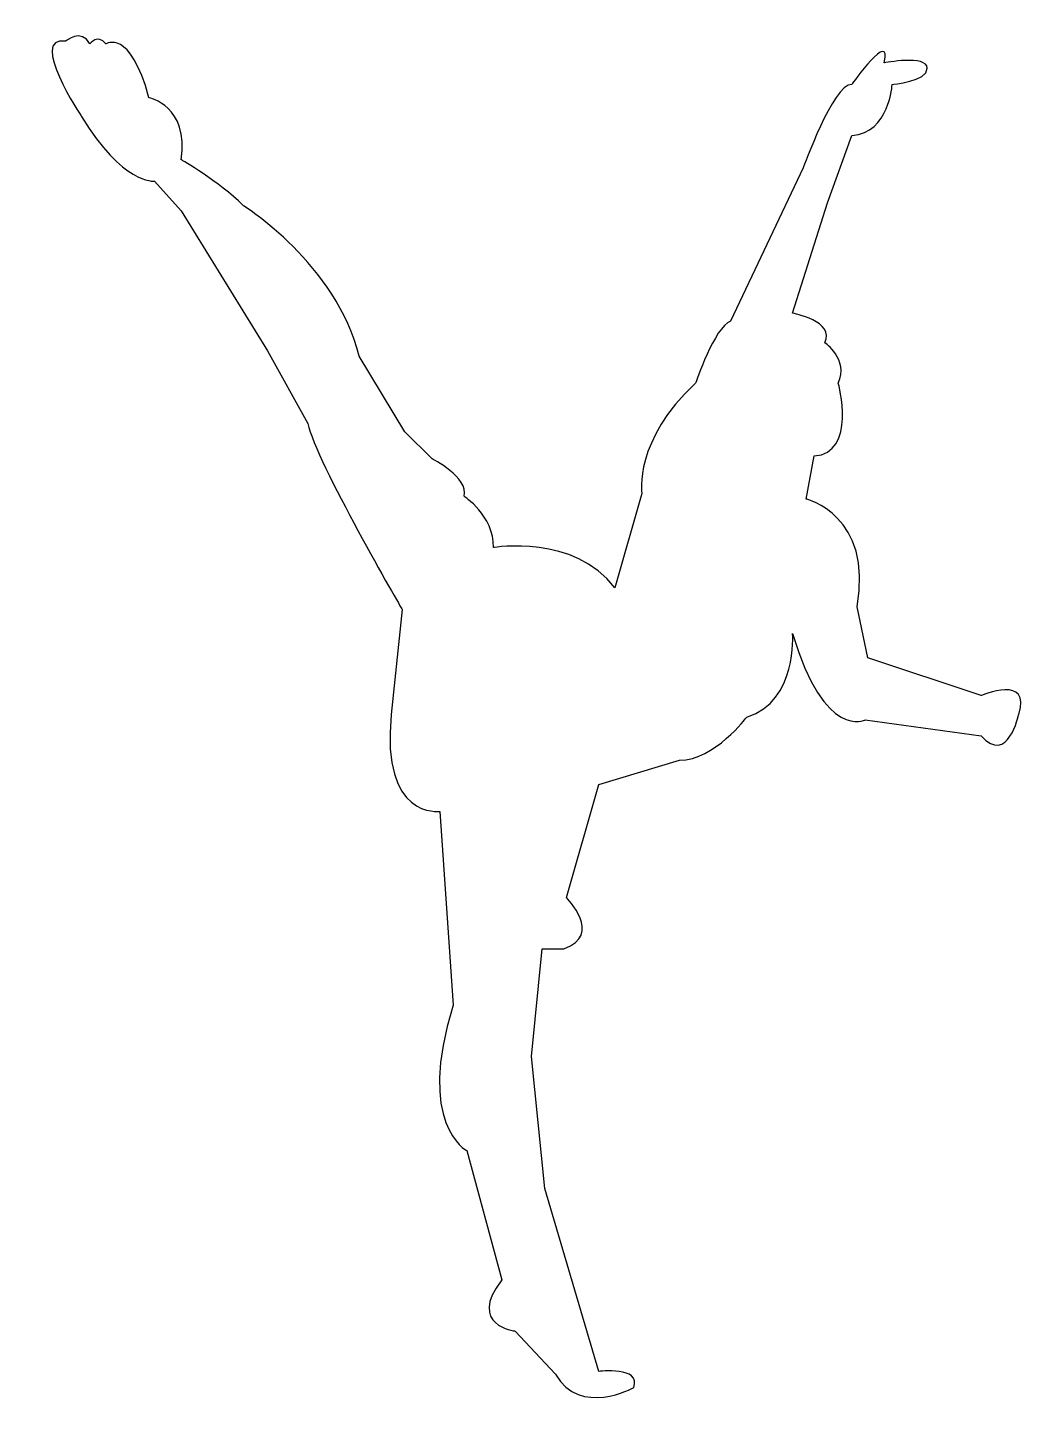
# Model space of a CAD drawing. Header units: centimetres. Extents: x -7.5 to 7.5, y -10.8 to 9.9.
import ezdxf

# ---------------------------------------------------------------- set-up
doc = ezdxf.new("R2010")
doc.units = ezdxf.units.CM
doc.header["$MEASUREMENT"] = 0
doc.layers.add('Camada 1', color=7, linetype='Continuous')

msp = doc.modelspace()

# ---------------------------------------------------------------- linework, layer by layer
at = {"layer": 'Camada 1'}
msp.add_open_spline([(-1.91923, 1.22978), (-1.91923, 1.22978), (-3.20722, 3.44344), (-3.32795, 4.0069), (-3.32795, 4.0069), (-3.32795, 4.0069), (-3.9317, 5.09373), (-3.9317, 5.09373), (-3.9317, 5.09373), (-3.9317, 5.09373), (-5.21969, 7.18664), (-5.21969, 7.18664), (-5.21969, 7.18664), (-5.21969, 7.18664), (-5.62217, 7.62939), (-5.62217, 7.62939), (-5.62217, 7.62939), (-5.62217, 7.62939), (-6.10517, 7.58912), (-6.70892, 8.59536), (-6.70892, 8.59536), (-6.70892, 8.59536), (-7.51394, 9.80287), (-6.95041, 9.72235), (-6.95041, 9.72235), (-6.95041, 9.72235), (-6.70892, 9.92362), (-6.5882, 9.68208), (-6.5882, 9.68208), (-6.5882, 9.68208), (-6.46742, 9.84313), (-6.34666, 9.68208), (-6.34666, 9.68208), (-6.34666, 9.68208), (-5.98445, 9.92362), (-5.70269, 8.87711), (-5.70269, 8.87711), (-5.70269, 8.87711), (-5.09894, 8.75641), (-5.21967, 7.95139), (-5.21967, 7.95139), (-5.21967, 7.95139), (-4.65619, 7.62939), (-4.29397, 7.26715), (-4.29397, 7.26715), (-4.29397, 7.26715), (-2.88525, 6.38162), (-2.56322, 5.01314), (-2.56322, 5.01314), (-2.56322, 5.01314), (-1.87898, 3.8862), (-1.87898, 3.8862), (-1.87898, 3.8862), (-1.87898, 3.8862), (-1.4765, 3.48372), (-1.4765, 3.48372), (-1.4765, 3.48372), (-1.4765, 3.48372), (-0.91296, 3.20194), (-0.99342, 2.92013), (-0.99342, 2.92013), (-0.99342, 2.92013), (-0.55072, 2.63845), (-0.55072, 2.15538), (-0.55072, 2.15538), (-0.55072, 2.15538), (0.65679, 2.35665), (1.26059, 1.55168), (1.26059, 1.55168), (1.26059, 1.55168), (1.66302, 2.96045), (1.66302, 2.96045), (1.66302, 2.96045), (1.66302, 2.96045), (1.54218, 3.76537), (2.46801, 4.61066), (2.46801, 4.61066), (2.46801, 4.61066), (2.74979, 5.45595), (2.99128, 5.53636), (2.99128, 5.53636), (2.99128, 5.53636), (4.07792, 7.83064), (4.07792, 7.83064), (4.07792, 7.83064), (4.07792, 7.83064), (4.52078, 9.07831), (4.80248, 9.07831), (4.80248, 9.07831), (4.80248, 9.07831), (5.40626, 9.9236), (5.28553, 9.40031), (5.28553, 9.40031), (5.28553, 9.40031), (5.92955, 9.52109), (5.92955, 9.31982), (5.92955, 9.31982), (5.92955, 9.1186), (5.40628, 9.07831), (5.40628, 9.07831), (5.40628, 9.07831), (5.40628, 9.07831), (5.36598, 8.35385), (4.8025, 8.31361), (4.8025, 8.31361), (4.8025, 8.31361), (4.44029, 7.30737), (4.44029, 7.30737), (4.44029, 7.30737), (4.44029, 7.30737), (3.91713, 5.65716), (3.91713, 5.65716), (3.91713, 5.65716), (3.91713, 5.65716), (4.56094, 5.53638), (4.4001, 5.21441), (4.4001, 5.21441), (4.4001, 5.21441), (4.76229, 4.97287), (4.60126, 4.61066), (4.60126, 4.61066), (4.60126, 4.61066), (4.88304, 3.56415), (4.23905, 3.52383), (4.23905, 3.52383), (4.23905, 3.52383), (4.11832, 2.88002), (4.11832, 2.88002), (4.11832, 2.88002), (4.11832, 2.88002), (5.12456, 2.63843), (4.88307, 1.26995), (4.88307, 1.26995), (4.88307, 1.26995), (5.04415, 0.50509), (5.04415, 0.50509), (5.04415, 0.50509), (5.04415, 0.50509), (6.73452, -0.05829), (6.73452, -0.05829), (6.73452, -0.05829), (6.73452, -0.05829), (7.49927, 0.26371), (7.29811, -0.33997), (7.29811, -0.33997), (7.29811, -0.33997), (7.13706, -1.10483), (6.73452, -0.6621), (6.73452, -0.6621), (6.73452, -0.6621), (5.00383, -0.42051), (5.00383, -0.42051), (5.00383, -0.42051), (5.00383, -0.42051), (4.40016, -0.74251), (3.91719, 0.86753), (3.91719, 0.86753), (3.91719, 0.86753), (3.9976, -0.13871), (3.23287, -0.3803), (3.23287, -0.3803), (3.23287, -0.3803), (2.7499, -1.02432), (2.22663, -1.02432), (2.22663, -1.02432), (2.22663, -1.02432), (1.0192, -1.38653), (1.0192, -1.38653), (1.0192, -1.38653), (1.0192, -1.38653), (0.53602, -3.07701), (0.53602, -3.07701), (0.53602, -3.07701), (0.53602, -3.07701), (1.09964, -3.64049), (0.49591, -3.84176), (0.49591, -3.84176), (0.49591, -3.84176), (0.1738, -3.84175), (0.1738, -3.84175), (0.1738, -3.84175), (0.1738, -3.84175), (0.01293, -5.45169), (0.01293, -5.45169), (0.01293, -5.45169), (0.01293, -5.45169), (0.21412, -7.42397), (0.21412, -7.42397), (0.21412, -7.42397), (0.21412, -7.42397), (1.01919, -10.16098), (1.01919, -10.16098), (1.01919, -10.16098), (1.01919, -10.16098), (1.66311, -10.08044), (1.54227, -10.40236), (1.54227, -10.40236), (1.54227, -10.40236), (0.73741, -10.84509), (0.37519, -10.20109), (0.37519, -10.20109), (0.37519, -10.20109), (-0.22862, -9.55728), (-0.22862, -9.55728), (-0.22862, -9.55728), (-0.22862, -9.55728), (-0.9531, -9.47666), (-0.42984, -8.79242), (-0.42984, -8.79242), (-0.42984, -8.79242), (-0.95311, -6.86046), (-0.95311, -6.86046), (-0.95311, -6.86046), (-0.95311, -6.86046), (-1.71781, -6.45792), (-1.15438, -4.68701), (-1.15438, -4.68701), (-1.15438, -4.68701), (-1.3556, -1.78895), (-1.3556, -1.78895), (-1.3556, -1.78895), (-1.3556, -1.78895), (-2.24111, -1.90979), (-2.08008, -0.33993), (-2.08008, -0.33993), (-2.08008, -0.33993), (-1.91923, 1.22978), (-1.91923, 1.22978)], degree=3, knots=[0, 0, 0, 0, 0.01724138, 0.01724138, 0.01724138, 0.01724138, 0.03448276, 0.03448276, 0.03448276, 0.03448276, 0.05172414, 0.05172414, 0.05172414, 0.05172414, 0.06896552, 0.06896552, 0.06896552, 0.06896552, 0.0862069, 0.0862069, 0.0862069, 0.0862069, 0.10344828, 0.10344828, 0.10344828, 0.10344828, 0.12068966, 0.12068966, 0.12068966, 0.12068966, 0.13793103, 0.13793103, 0.13793103, 0.13793103, 0.15517241, 0.15517241, 0.15517241, 0.15517241, 0.17241379, 0.17241379, 0.17241379, 0.17241379, 0.18965517, 0.18965517, 0.18965517, 0.18965517, 0.20689655, 0.20689655, 0.20689655, 0.20689655, 0.22413793, 0.22413793, 0.22413793, 0.22413793, 0.24137931, 0.24137931, 0.24137931, 0.24137931, 0.25862069, 0.25862069, 0.25862069, 0.25862069, 0.27586207, 0.27586207, 0.27586207, 0.27586207, 0.29310345, 0.29310345, 0.29310345, 0.29310345, 0.31034483, 0.31034483, 0.31034483, 0.31034483, 0.32758621, 0.32758621, 0.32758621, 0.32758621, 0.34482759, 0.34482759, 0.34482759, 0.34482759, 0.36206897, 0.36206897, 0.36206897, 0.36206897, 0.37931034, 0.37931034, 0.37931034, 0.37931034, 0.39655172, 0.39655172, 0.39655172, 0.39655172, 0.4137931, 0.4137931, 0.4137931, 0.4137931, 0.43103448, 0.43103448, 0.43103448, 0.43103448, 0.44827586, 0.44827586, 0.44827586, 0.44827586, 0.46551724, 0.46551724, 0.46551724, 0.46551724, 0.48275862, 0.48275862, 0.48275862, 0.48275862, 0.5, 0.5, 0.5, 0.5, 0.51724138, 0.51724138, 0.51724138, 0.51724138, 0.53448276, 0.53448276, 0.53448276, 0.53448276, 0.55172414, 0.55172414, 0.55172414, 0.55172414, 0.56896552, 0.56896552, 0.56896552, 0.56896552, 0.5862069, 0.5862069, 0.5862069, 0.5862069, 0.60344828, 0.60344828, 0.60344828, 0.60344828, 0.62068966, 0.62068966, 0.62068966, 0.62068966, 0.63793103, 0.63793103, 0.63793103, 0.63793103, 0.65517241, 0.65517241, 0.65517241, 0.65517241, 0.67241379, 0.67241379, 0.67241379, 0.67241379, 0.68965517, 0.68965517, 0.68965517, 0.68965517, 0.70689655, 0.70689655, 0.70689655, 0.70689655, 0.72413793, 0.72413793, 0.72413793, 0.72413793, 0.74137931, 0.74137931, 0.74137931, 0.74137931, 0.75862069, 0.75862069, 0.75862069, 0.75862069, 0.77586207, 0.77586207, 0.77586207, 0.77586207, 0.79310345, 0.79310345, 0.79310345, 0.79310345, 0.81034483, 0.81034483, 0.81034483, 0.81034483, 0.82758621, 0.82758621, 0.82758621, 0.82758621, 0.84482759, 0.84482759, 0.84482759, 0.84482759, 0.86206897, 0.86206897, 0.86206897, 0.86206897, 0.87931034, 0.87931034, 0.87931034, 0.87931034, 0.89655172, 0.89655172, 0.89655172, 0.89655172, 0.9137931, 0.9137931, 0.9137931, 0.9137931, 0.93103448, 0.93103448, 0.93103448, 0.93103448, 0.94827586, 0.94827586, 0.94827586, 0.94827586, 0.96551724, 0.96551724, 0.96551724, 0.96551724, 1, 1, 1, 1], dxfattribs=at)

doc.saveas('drawing.dxf')
